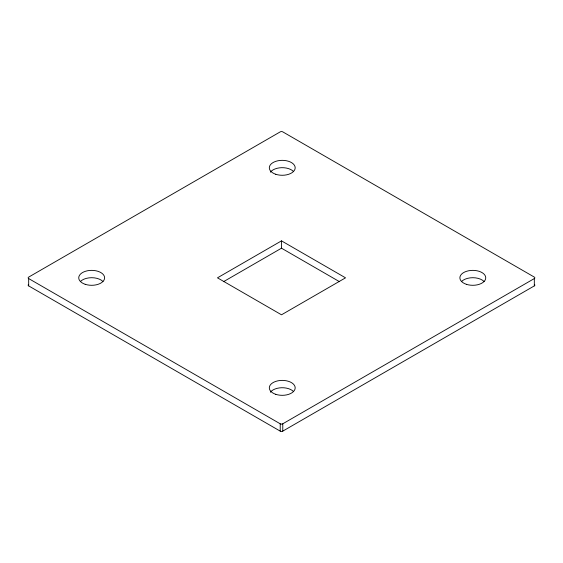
<?xml version="1.0" encoding="UTF-8"?>
<svg xmlns="http://www.w3.org/2000/svg" width="563" height="563" viewBox="0 0 563 563"><rect width="100%" height="100%" fill="white"/><g stroke="black" fill="none" stroke-linecap="round" stroke-linejoin="round"><path stroke-width="0.84" d="M281.5 240.865L217.466 277.833L281.5 314.801L345.534 277.833L281.5 240.865L281.5 248.199L339.503 281.69M223.497 281.69L281.5 248.199M28.678 278.565L280.226 423.798A1.795 1.035 0 0 0 282.774 423.798L534.322 278.565A1.795 1.035 0 0 0 534.322 277.102L282.774 131.869A1.795 1.035 0 0 0 280.226 131.869L28.678 277.102A1.795 1.035 0 0 0 28.678 278.565L28.678 285.898L280.226 431.131A1.795 1.035 0 0 0 282.774 431.131L534.322 285.898A1.795 1.035 0 0 0 534.533 284.582M534.322 278.565L534.322 285.898M282.774 423.798L282.774 431.131M280.226 423.798L280.226 431.131M28.678 285.898A1.795 1.035 0 0 1 28.467 284.582M270.374 172.179A12.935 7.467 0 0 1 281.613 167.683A12.935 7.467 0 0 1 293.555 171.518M461.505 281.542A12.935 7.467 0 0 1 472.814 277.7A12.935 7.467 0 0 1 484.124 281.542M270.374 392.228A12.935 7.467 0 0 1 281.613 387.731A12.935 7.467 0 0 1 293.555 391.566M80.361 281.542A12.935 7.467 0 0 1 91.67 277.7A12.935 7.467 0 0 1 102.987 281.542M275.779 174.277A12.935 7.467 0 0 0 295.181 167.809A12.935 7.467 0 0 0 275.779 161.342A12.935 7.467 0 0 0 275.779 174.277M466.347 284.301A12.935 7.467 0 0 0 485.749 277.833A12.935 7.467 0 0 0 466.347 271.366A12.935 7.467 0 0 0 466.347 284.301M275.779 394.325A12.935 7.467 0 0 0 295.181 387.858A12.935 7.467 0 0 0 275.779 381.39A12.935 7.467 0 0 0 275.779 394.325M85.203 284.301A12.935 7.467 0 0 0 104.612 277.833A12.935 7.467 0 0 0 85.203 271.366A12.935 7.467 0 0 0 85.203 284.301"/></g></svg>
